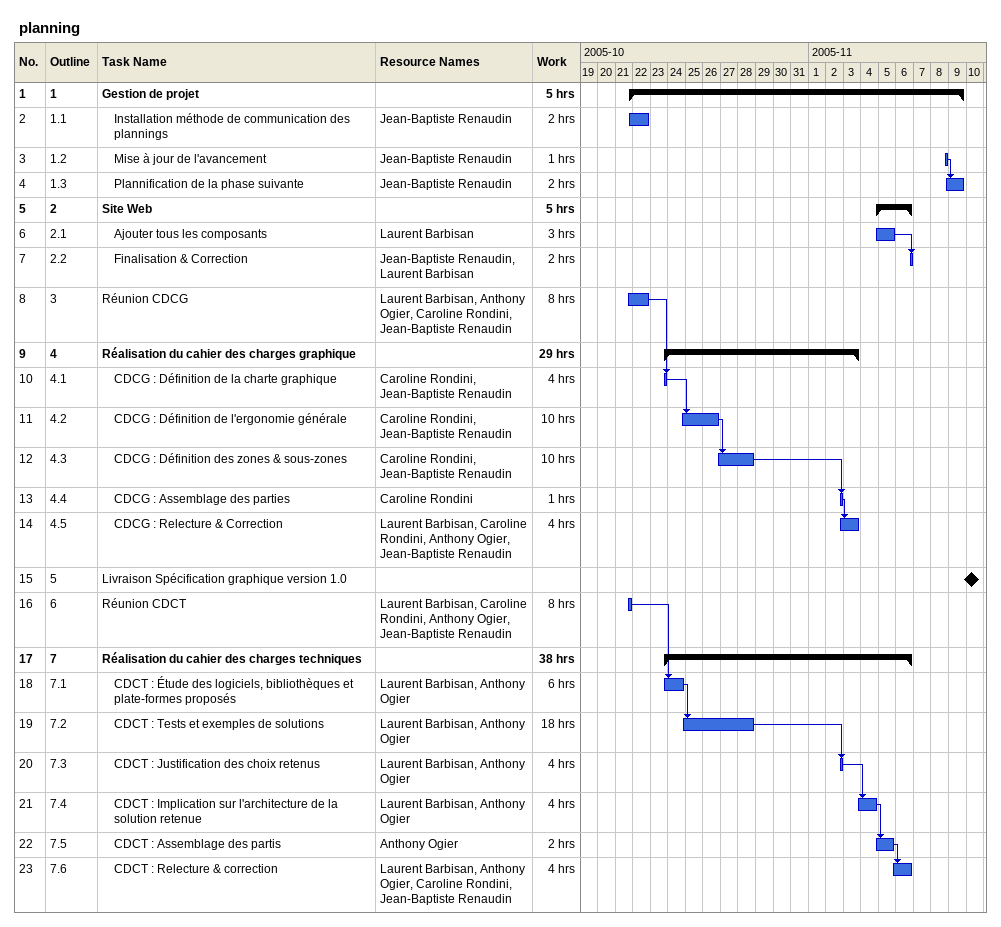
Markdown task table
planning

| ID | WBS | Task | Start | Finish | Predecessors | Resources | Work (h) |
|---|---|---|---|---|---|---|---|
| 1 | 1 | **Gestion de projet** | 2005-10-21 | 2005-11-09 |  |  | 5 |
| 2 | 1.1 | Installation méthode de communication des plannings | 2005-10-21 | 2005-10-22 |  | Jean-Baptiste Renaudin | 2 |
| 3 | 1.2 | Mise à jour de l'avancement | 2005-11-08 | 2005-11-08 |  | Jean-Baptiste Renaudin | 1 |
| 4 | 1.3 | Plannification de la phase suivante | 2005-11-08 | 2005-11-09 | 3 | Jean-Baptiste Renaudin | 2 |
| 5 | 2 | **Site Web** | 2005-11-04 | 2005-11-06 |  |  | 5 |
| 6 | 2.1 | Ajouter tous les composants | 2005-11-04 | 2005-11-05 |  | Laurent Barbisan | 3 |
| 7 | 2.2 | Finalisation & Correction | 2005-11-06 | 2005-11-06 | 6 | Jean-Baptiste Renaudin, Laurent Barbisan | 2 |
| 8 | 3 | Réunion CDCG | 2005-10-21 | 2005-10-22 |  | Laurent Barbisan, Anthony Ogier, Caroline Rondini, Jean-Baptiste Renaudin | 8 |
| 9 | 4 | **Réalisation du cahier des charges graphique** | 2005-10-23 | 2005-11-03 |  |  | 29 |
| 10 | 4.1 | CDCG : Définition de la charte graphique | 2005-10-23 | 2005-10-23 | 8 | Caroline Rondini, Jean-Baptiste Renaudin | 4 |
| 11 | 4.2 | CDCG : Définition de l'ergonomie générale | 2005-10-24 | 2005-10-26 | 10 | Caroline Rondini, Jean-Baptiste Renaudin | 10 |
| 12 | 4.3 | CDCG : Définition des zones & sous-zones | 2005-10-26 | 2005-10-28 | 11 | Caroline Rondini, Jean-Baptiste Renaudin | 10 |
| 13 | 4.4 | CDCG : Assemblage des parties | 2005-11-02 | 2005-11-02 | 12 | Caroline Rondini | 1 |
| 14 | 4.5 | CDCG : Relecture & Correction | 2005-11-02 | 2005-11-03 | 13 | Laurent Barbisan, Caroline Rondini, Anthony Ogier, Jean-Baptiste Renaudin | 4 |
| 15 | 5 | Livraison Spécification graphique version 1.0 (milestone) | 2005-11-10 | 2005-11-10 |  |  |  |
| 16 | 6 | Réunion CDCT | 2005-10-21 | 2005-10-21 |  | Laurent Barbisan, Caroline Rondini, Anthony Ogier, Jean-Baptiste Renaudin | 8 |
| 17 | 7 | **Réalisation du cahier des charges techniques** | 2005-10-23 | 2005-11-06 |  |  | 38 |
| 18 | 7.1 | CDCT : Étude des logiciels, bibliothèques et plate-formes proposés | 2005-10-23 | 2005-10-24 | 16 | Laurent Barbisan, Anthony Ogier | 6 |
| 19 | 7.2 | CDCT : Tests et exemples de solutions | 2005-10-24 | 2005-10-28 | 18 | Laurent Barbisan, Anthony Ogier | 18 |
| 20 | 7.3 | CDCT : Justification des choix retenus | 2005-11-02 | 2005-11-02 | 19 | Laurent Barbisan, Anthony Ogier | 4 |
| 21 | 7.4 | CDCT : Implication sur l'architecture de la solution retenue | 2005-11-03 | 2005-11-04 | 20 | Laurent Barbisan, Anthony Ogier | 4 |
| 22 | 7.5 | CDCT : Assemblage des partis | 2005-11-04 | 2005-11-05 | 21 | Anthony Ogier | 2 |
| 23 | 7.6 | CDCT : Relecture & correction | 2005-11-05 | 2005-11-06 | 22 | Laurent Barbisan, Anthony Ogier, Caroline Rondini, Jean-Baptiste Renaudin | 4 |
